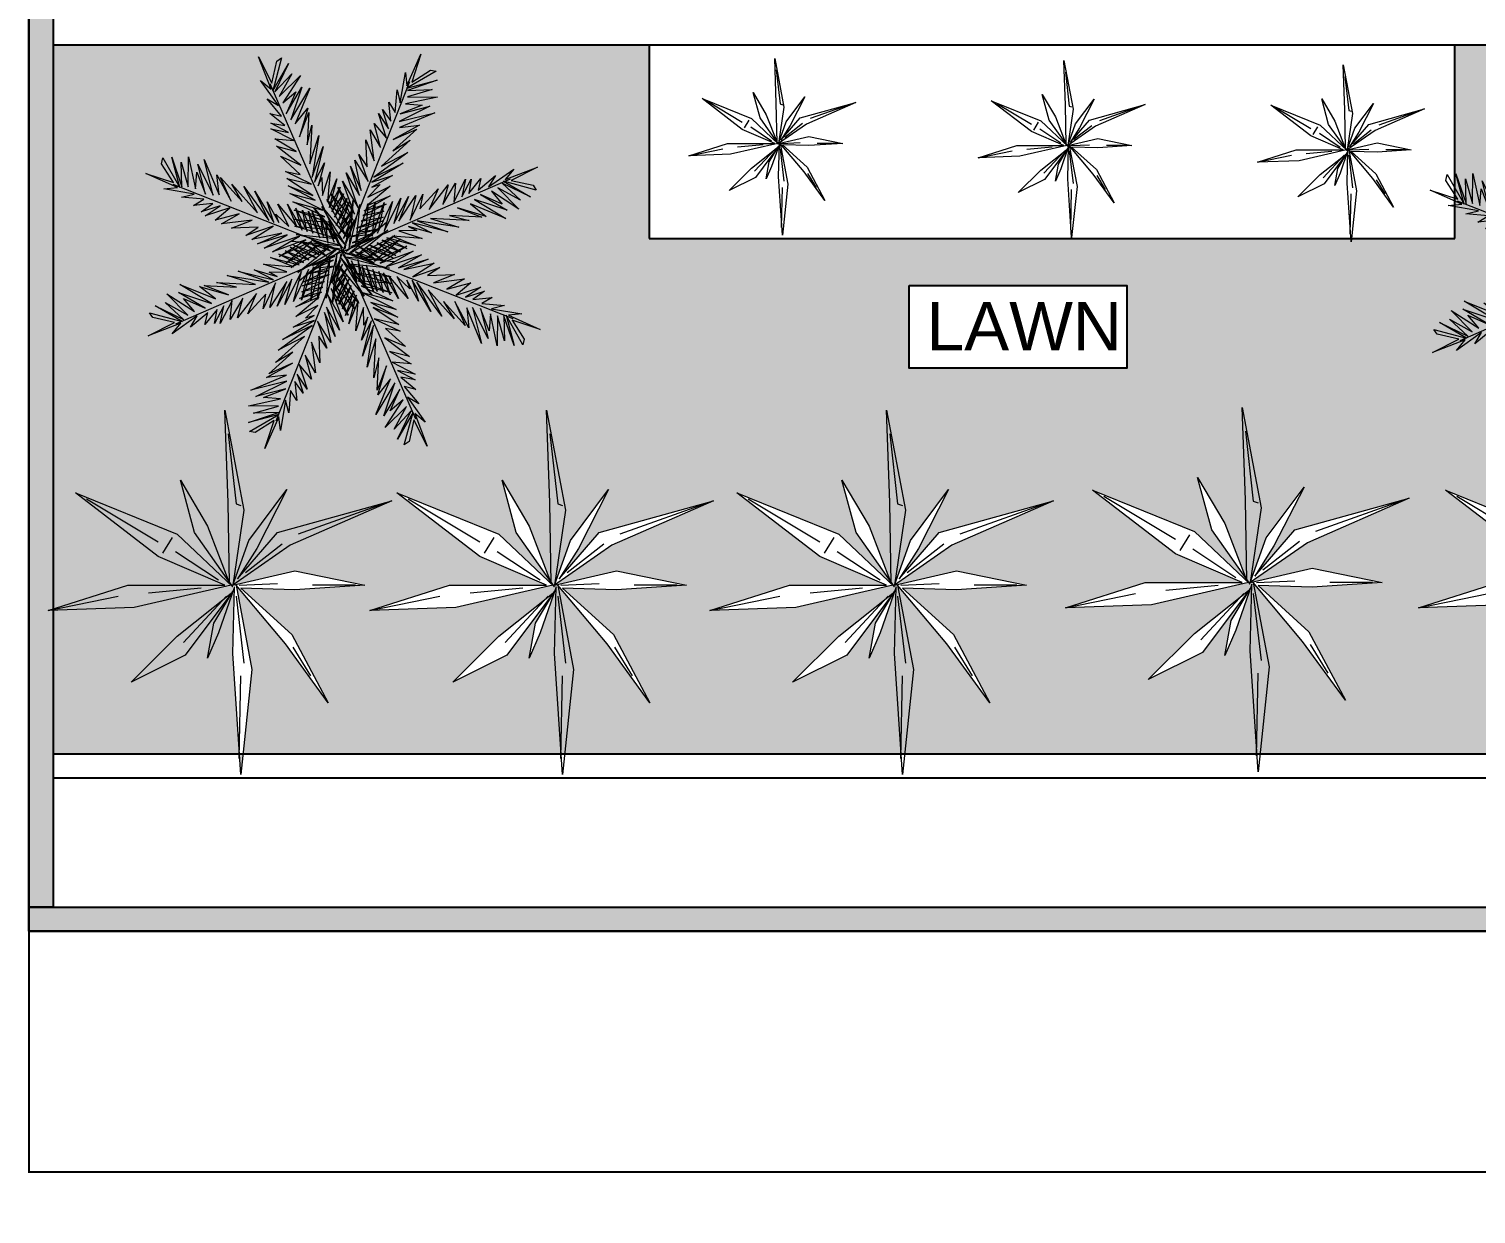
# Model space of a CAD drawing. Header units: inches. Extents: x 154 to 3537458, y 443 to 102045062.
# Drawn here: x 385.6 to 655.1, y 442.8 to 663.5 of the extents above; entities that cross this region are included whole.
import ezdxf

# ---------------------------------------------------------------- set-up
doc = ezdxf.new("R2010")
doc.units = ezdxf.units.IN
for name, color, linetype in [('1.Wall', 7, 'Continuous'), ('5.Hatching', 253, 'Continuous'), ('Lawn Hatch', 35, 'Continuous')]:
    doc.layers.add(name, color=color, linetype=linetype)
doc.layers.add('PLANT', color=94, linetype='Continuous', lineweight=0)
doc.layers.add('Text', color=160, linetype='Continuous', lineweight=20)
doc.styles.get("Standard").update_dxf_attribs({"font": 'arial.ttf'})
doc.dimstyles.get("Standard").update_dxf_attribs({"dimtxt": 12, "dimasz": 0.18, "dimexe": 0.18, "dimexo": 0.0625, "dimgap": 0.09, "dimtad": 0, "dimtih": 1, "dimtoh": 1, "dimdec": 4, "dimzin": 0, "dimdsep": 46, "dimlunit": 4, "dimtxsty": 'Standard', "dimcen": 0.09, "dimadec": 0, "dimazin": 0, "dimtfac": 1, "dimtdec": 4, "dimtofl": 0, "dimtmove": 0, "dimatfit": 3, "dimfxl": 0, "dimtolj": 1, "dimtzin": 0, "dimarcsym": 0})

# ---------------------------------------------------------------- blocks, each defined once
blk = doc.blocks.new('*D31')
at = {"layer": 'Defpoints', "color": 0, "transparency": 16777216}
for p in [(385.63, 495.47), (985.63, 495.47), (985.63, 450.7)]:
    blk.add_point(p, dxfattribs=at)
at = {"layer": 'Text', "color": 0, "lineweight": -2, "transparency": 16777216}
for p, q in [((385.63, 495.4), (385.63, 450.52)), ((985.63, 495.4), (985.63, 450.52)), ((385.81, 450.7), (675.36, 450.7)), ((985.45, 450.7), (695.9, 450.7))]:
    blk.add_line(p, q, dxfattribs=at)
at = {"layer": 'Text', "color": 0, "transparency": 16777216}
for points in [[(385.81, 450.73), (385.81, 450.67), (385.63, 450.7)], [(985.45, 450.73), (985.45, 450.67), (985.63, 450.7)]]:
    blk.add_solid(points, dxfattribs=at)
at = {"layer": 'Text', "color": 0, "transparency": 16777216, "insert": (685.63, 450.7), "char_height": 12, "attachment_point": 5}
blk.add_mtext("\\A1;50'", dxfattribs=at)
blk = doc.blocks.new('0Q62D')
at = {"color": 0, "linetype": 'ByBlock'}
for p, q in [((-0.05, 1.11), (0.07, 0.48)), ((-0.03, 0.53), (-0.05, 1.11)), ((-0.03, 0.96), (0.02, 0.52)), ((-0.33, 0.67), (-0.16, 0.38)), ((-0.24, 0.34), (-0.33, 0.67)), ((-0.99, 0.59), (-0.35, 0.33)), ((-0.47, 0.19), (-0.99, 0.59)), ((-0.47, 0.28), (-0.92, 0.55)), ((0.1, 0.29), (0.34, 0.61)), ((0.34, 0.61), (0.15, 0.24)), ((-0.02, 0.02), (-0.03, 0.53)), ((0.07, 0.48), (0, 0.01)), ((0.02, 0.52), (0.05, 0.51)), ((0.28, 0.34), (1, 0.54)), ((1, 0.54), (0.36, 0.26)), ((1, 0.54), (0.41, 0.33)), ((-0.16, 0.38), (-0.02, 0.02)), ((-0.44, 0.21), (-0.38, 0.31)), ((-0.35, 0.33), (0, 0)), ((0, 0), (-0.24, 0.34)), ((0, 0.01), (0.1, 0.29)), ((0.03, 0.05), (0.28, 0.34)), ((-0.05, 0.01), (-0.47, 0.19)), ((-0.09, 0.04), (-0.36, 0.22)), ((0.36, 0.26), (0, 0.01)), ((0.15, 0.24), (0.03, 0.05)), ((0.08, 0.09), (0.31, 0.27)), ((0, 0.01), (0.39, 0.1)), ((0.39, 0.1), (0.83, 0.01)), ((-1.16, -0.15), (-0.66, 0.01)), ((-0.66, 0.01), (-0.05, 0.01)), ((-0.01, 0.01), (-0.62, -0.13)), ((0.01, 0), (-0.09, -0.29)), ((0, -0.42), (0.01, 0)), ((0.02, 0.01), (0.12, -0.52)), ((0.33, -0.36), (0.02, 0.01)), ((0.04, 0.01), (0.28, 0.02)), ((0.83, 0.01), (0.39, -0.02)), ((0.77, 0.01), (0.5, 0.01)), ((-1.16, -0.15), (-0.72, -0.06)), ((-0.2, -0.01), (-0.53, -0.04)), ((-0.35, -0.31), (-0.01, -0.04)), ((-0.04, -0.06), (-0.31, -0.35)), ((0, -0.03), (-0.3, -0.43)), ((-0.12, -0.23), (0, -0.03)), ((0.02, -0.06), (0.07, -0.48)), ((0.05, -0.01), (0.37, -0.3)), ((0.39, -0.02), (0.05, -0.01)), ((-0.62, -0.13), (-1.16, -0.15)), ((-0.16, -0.45), (-0.12, -0.23)), ((-0.64, -0.6), (-0.35, -0.31)), ((-0.09, -0.29), (-0.16, -0.45)), ((0.6, -0.73), (0.33, -0.36)), ((0.37, -0.3), (0.6, -0.73)), ((-0.3, -0.43), (-0.64, -0.6)), ((0.05, -1.18), (0, -0.42)), ((0.49, -0.56), (0.38, -0.38)), ((0.12, -0.52), (0.05, -1.18)), ((0.04, -1.08), (0.05, -0.56))]:
    blk.add_line(p, q, dxfattribs=at)
blk = doc.blocks.new('KANGI')
at = {"layer": 'PLANT'}
for q in [(167.87, -13.72), (186.16, -13.41), (199.32, -26.13), (155.15, -26.88), (155.46, -45.17), (168.62, -57.89), (199.63, -44.42), (186.91, -57.58)]:
    blk.add_line((177.39, -35.65), q, dxfattribs=at)
for points in [[(177.09, -35.36), (170.69, -34.3), (177.14, -34.88), (171.27, -33.45), (176.51, -33.98), (171.11, -32.34), (175.66, -32.77), (170.95, -31.44), (175.39, -31.81), (171, -30.23), (175.02, -31.13), (170.85, -29.17), (174.76, -30.23), (170.42, -28.06), (173.75, -28.96), (170.21, -27.05), (173.44, -28.32), (170.05, -26.1), (173.28, -26.84), (169.89, -25.2), (171.8, -25.57), (169.21, -23.19), (171.9, -24.35), (168.68, -21.87), (171.27, -22.55), (168.47, -20.91), (170.95, -21.13), (167.94, -19.59), (170.26, -20.07), (167.94, -18.85), (169.79, -19.17), (167.83, -17.58), (169.36, -17.95), (167.46, -15.68), (168.94, -16.57), (166.61, -13.29), (167.99, -14.41), (166.35, -10.17), (168.1, -13.61), (168.73, -10.75), (169.36, -10.33), (168.2, -14.62), (170.26, -11.07), (168.47, -14.78), (170.69, -12.39), (169.05, -15.36), (171.85, -12.61), (169.52, -16.2), (171.22, -14.78), (169.95, -17.63), (172.01, -14.14), (170.58, -18.43), (173.07, -14.3), (171.16, -18.96), (172.8, -16.89), (171.69, -20.65), (172.91, -17.47), (172.7, -21.71), (173.33, -19.11), (173.07, -24.19), (174.23, -20.49), (173.38, -25.94), (174.81, -21.92), (173.65, -26.58), (174.97, -24.04), (174.13, -27.05), (174.65, -25.99), (174.71, -28.32), (175.71, -25.25), (175.39, -29.17), (176.61, -26.15), (175.61, -29.91), (177.03, -27.26), (175.92, -30.49), (177.46, -28.11), (176.29, -31.18), (177.93, -28.74), (176.51, -32.24), (178.25, -29.12), (176.98, -32.5), (178.57, -30.33), (176.77, -33.51), (178.41, -31.44), (177.46, -33.98), (178.89, -31.55), (177.67, -34.51)], [(177.38, -35.23), (173.6, -29.96), (177.76, -34.93), (174.61, -29.77), (177.94, -33.85), (175.29, -28.87), (178.21, -32.39), (175.81, -28.12), (178.69, -31.53), (176.71, -27.3), (178.92, -30.78), (177.35, -26.44), (179.37, -29.96), (177.83, -25.35), (179.55, -28.35), (178.39, -24.49), (179.78, -27.67), (178.96, -23.71), (180.71, -26.51), (179.48, -22.96), (180.56, -24.57), (180.41, -21.05), (181.5, -23.78), (180.98, -19.74), (182.32, -22.06), (181.5, -18.92), (183.11, -20.83), (182.06, -17.61), (183.37, -19.59), (182.58, -17.09), (183.67, -18.62), (183.41, -16.11), (184.23, -17.46), (184.49, -14.5), (184.9, -16.19), (185.58, -12.22), (185.77, -13.98), (187.6, -9.83), (186.4, -13.49), (188.87, -11.92), (189.62, -12.07), (185.77, -14.28), (189.73, -13.23), (185.84, -14.58), (189.09, -14.47), (185.84, -15.4), (189.77, -15.44), (185.58, -16.34), (187.78, -16.52), (184.87, -17.65), (188.79, -16.64), (184.75, -18.66), (189.43, -17.5), (184.79, -19.44), (187.41, -19.14), (183.97, -21.01), (187.07, -19.63), (183.93, -22.47), (186.21, -21.09), (182.43, -24.49), (185.88, -22.7), (181.42, -25.95), (185.28, -24.12), (181.16, -26.59), (183.89, -25.73), (181.16, -27.26), (182.28, -26.89), (180.67, -28.57), (183.56, -27.11), (180.56, -29.66), (183.56, -28.38), (180.19, -30.33), (183.07, -29.47), (180, -30.96), (182.77, -30.37), (179.78, -31.71), (182.66, -31.15), (179.18, -32.61), (182.62, -31.64), (179.33, -33.13), (181.98, -32.72), (178.47, -33.7), (181.09, -33.4), (178.62, -34.52), (181.35, -33.81), (178.39, -35.04)], [(176.97, -35.66), (171.7, -39.44), (176.67, -35.28), (171.51, -38.43), (175.59, -35.1), (170.61, -37.75), (174.13, -34.83), (169.86, -37.23), (173.27, -34.35), (169.04, -36.33), (172.52, -34.12), (168.18, -35.69), (171.7, -33.67), (167.09, -35.21), (170.09, -33.49), (166.23, -34.65), (169.41, -33.26), (165.45, -34.09), (168.25, -32.33), (164.7, -33.56), (166.31, -32.48), (162.79, -32.63), (165.52, -31.54), (161.48, -32.06), (163.8, -30.72), (160.66, -31.54), (162.57, -29.93), (159.35, -30.98), (161.33, -29.67), (158.83, -30.46), (160.36, -29.37), (157.85, -29.63), (159.2, -28.81), (156.24, -28.55), (157.93, -28.14), (153.96, -27.46), (155.72, -27.28), (151.57, -25.44), (155.23, -26.64), (153.66, -24.17), (153.81, -23.42), (156.02, -27.28), (154.97, -23.31), (156.32, -27.2), (156.21, -23.95), (157.14, -27.2), (157.18, -23.27), (158.08, -27.46), (158.26, -25.26), (159.39, -28.17), (158.38, -24.25), (160.4, -28.29), (159.24, -23.61), (161.18, -28.25), (160.88, -25.63), (162.75, -29.07), (161.37, -25.97), (164.21, -29.11), (162.83, -26.83), (166.23, -30.61), (164.44, -27.16), (167.69, -31.62), (165.86, -27.76), (168.33, -31.88), (167.47, -29.15), (169, -31.88), (168.63, -30.76), (170.31, -32.37), (168.85, -29.48), (171.4, -32.48), (170.12, -29.48), (172.07, -32.85), (171.21, -29.97), (172.71, -33.04), (172.11, -30.27), (173.45, -33.26), (172.89, -30.38), (174.35, -33.86), (173.38, -30.42), (174.87, -33.71), (174.46, -31.06), (175.44, -34.57), (175.14, -31.95), (176.26, -34.42), (175.55, -31.69), (176.78, -34.65)], [(177.68, -35.35), (178.74, -28.95), (178.16, -35.4), (179.59, -29.53), (179.06, -34.77), (180.7, -29.37), (180.27, -33.92), (181.6, -29.21), (181.23, -33.65), (182.81, -29.26), (181.91, -33.28), (183.87, -29.11), (182.81, -33.02), (184.98, -28.68), (184.08, -32.01), (185.99, -28.47), (184.72, -31.7), (186.94, -28.31), (186.2, -31.54), (187.84, -28.15), (187.47, -30.06), (189.85, -27.47), (188.69, -30.16), (191.17, -26.94), (190.49, -29.53), (192.13, -26.73), (191.91, -29.21), (193.45, -26.2), (192.97, -28.52), (194.19, -26.2), (193.87, -28.05), (195.46, -26.09), (195.09, -27.62), (197.36, -25.72), (196.47, -27.2), (199.75, -24.87), (198.63, -26.25), (202.87, -24.61), (199.43, -26.36), (202.29, -26.99), (202.71, -27.62), (198.42, -26.46), (201.97, -28.52), (198.26, -26.73), (200.65, -28.95), (197.68, -27.31), (200.43, -30.11), (196.84, -27.78), (198.26, -29.48), (195.41, -28.21), (198.9, -30.27), (194.61, -28.84), (198.74, -31.33), (194.08, -29.42), (196.15, -31.06), (192.39, -29.95), (195.57, -31.17), (191.33, -30.96), (193.93, -31.59), (188.85, -31.33), (192.55, -32.49), (187.1, -31.64), (191.12, -33.07), (186.46, -31.91), (189, -33.23), (185.99, -32.39), (187.05, -32.91), (184.72, -32.97), (187.79, -33.97), (183.87, -33.65), (186.89, -34.87), (183.13, -33.87), (185.78, -35.29), (182.55, -34.18), (184.93, -35.72), (181.86, -34.55), (184.3, -36.19), (180.8, -34.77), (183.92, -36.51), (180.54, -35.24), (182.71, -36.83), (179.53, -35.03), (181.6, -36.67), (179.06, -35.72), (181.49, -37.15), (178.53, -35.93)], [(177.81, -35.64), (183.08, -31.86), (178.11, -36.02), (183.27, -32.87), (179.19, -36.2), (184.17, -33.55), (180.65, -36.47), (184.92, -34.07), (181.51, -36.95), (185.74, -34.97), (182.26, -37.18), (186.6, -35.61), (183.09, -37.63), (187.69, -36.09), (184.69, -37.81), (188.55, -36.65), (185.37, -38.04), (189.33, -37.21), (186.53, -38.97), (190.08, -37.74), (188.47, -38.82), (191.99, -38.67), (189.26, -39.76), (193.3, -39.24), (190.98, -40.58), (194.12, -39.76), (192.21, -41.37), (195.43, -40.32), (193.45, -41.63), (195.95, -40.84), (194.42, -41.93), (196.93, -41.67), (195.58, -42.49), (198.54, -42.75), (196.85, -43.16), (200.82, -43.84), (199.06, -44.02), (203.21, -45.86), (199.55, -44.66), (201.12, -47.13), (200.97, -47.88), (198.76, -44.02), (199.81, -47.99), (198.46, -44.1), (198.57, -47.35), (197.64, -44.1), (197.6, -48.03), (196.7, -43.84), (196.52, -46.04), (195.39, -43.13), (196.4, -47.05), (194.38, -43.01), (195.54, -47.69), (193.6, -43.05), (193.9, -45.67), (192.03, -42.23), (193.41, -45.33), (190.57, -42.19), (191.95, -44.47), (188.55, -40.69), (190.34, -44.14), (187.09, -39.68), (188.92, -43.54), (186.45, -39.42), (187.31, -42.15), (185.78, -39.42), (186.15, -40.54), (184.47, -38.93), (185.93, -41.82), (183.38, -38.82), (184.66, -41.82), (182.71, -38.45), (183.57, -41.33), (182.08, -38.26), (182.67, -41.03), (181.33, -38.04), (181.89, -40.92), (180.43, -37.44), (181.4, -40.88), (179.91, -37.59), (180.32, -40.24), (179.34, -36.73), (179.64, -39.35), (178.52, -36.88), (179.23, -39.61), (178, -36.65)], [(177.1, -35.95), (176.04, -42.35), (176.62, -35.9), (175.19, -41.77), (175.72, -36.53), (174.08, -41.93), (174.51, -37.38), (173.18, -42.09), (173.55, -37.65), (171.97, -42.04), (172.87, -38.02), (170.91, -42.19), (171.97, -38.28), (169.8, -42.62), (170.7, -39.29), (168.79, -42.83), (170.06, -39.6), (167.84, -42.99), (168.58, -39.76), (166.94, -43.15), (167.31, -41.24), (164.93, -43.83), (166.09, -41.14), (163.61, -44.36), (164.29, -41.77), (162.65, -44.57), (162.87, -42.09), (161.33, -45.1), (161.81, -42.78), (160.59, -45.1), (160.91, -43.25), (159.32, -45.21), (159.69, -43.68), (157.42, -45.58), (158.32, -44.1), (155.03, -46.43), (156.15, -45.05), (151.91, -46.69), (155.35, -44.94), (152.49, -44.31), (152.07, -43.68), (156.36, -44.84), (152.81, -42.78), (156.52, -44.57), (154.14, -42.35), (157.1, -43.99), (154.35, -41.19), (157.94, -43.52), (156.52, -41.82), (159.37, -43.09), (155.88, -41.03), (160.17, -42.46), (156.04, -39.97), (160.7, -41.88), (158.63, -40.24), (162.39, -41.35), (159.21, -40.13), (163.45, -40.34), (160.85, -39.71), (165.93, -39.97), (162.23, -38.81), (167.68, -39.66), (163.66, -38.23), (168.32, -39.39), (165.78, -38.07), (168.79, -38.92), (167.73, -38.39), (170.06, -38.33), (166.99, -37.33), (170.91, -37.65), (167.89, -36.43), (171.65, -37.43), (169, -36.01), (172.23, -37.12), (169.85, -35.58), (172.92, -36.75), (170.49, -35.11), (173.98, -36.53), (170.86, -34.79), (174.24, -36.06), (172.07, -34.47), (175.25, -36.27), (173.18, -34.63), (175.72, -35.58), (173.29, -34.15), (176.25, -35.37)], [(177.69, -35.94), (184.09, -37), (177.64, -36.42), (183.51, -37.85), (178.28, -37.32), (183.67, -38.96), (179.12, -38.53), (183.83, -39.86), (179.39, -39.49), (183.78, -41.07), (179.76, -40.17), (183.93, -42.13), (180.02, -41.07), (184.36, -43.24), (181.03, -42.34), (184.57, -44.25), (181.34, -42.98), (184.73, -45.2), (181.5, -44.46), (184.89, -46.1), (182.98, -45.73), (185.57, -48.11), (182.88, -46.95), (186.1, -49.43), (183.51, -48.75), (186.31, -50.39), (183.83, -50.17), (186.84, -51.71), (184.52, -51.23), (186.84, -52.45), (184.99, -52.13), (186.95, -53.72), (185.42, -53.35), (187.32, -55.62), (185.84, -54.73), (188.17, -58.01), (186.79, -56.89), (188.43, -61.13), (186.68, -57.69), (186.05, -60.55), (185.42, -60.97), (186.58, -56.68), (184.52, -60.23), (186.31, -56.52), (184.09, -58.91), (185.73, -55.94), (182.93, -58.69), (185.26, -55.1), (183.56, -56.52), (184.83, -53.67), (182.77, -57.16), (184.2, -52.87), (181.71, -57), (183.62, -52.34), (181.98, -54.41), (183.09, -50.65), (181.87, -53.83), (182.08, -49.59), (181.45, -52.19), (181.71, -47.11), (180.55, -50.81), (181.4, -45.36), (179.97, -49.38), (181.13, -44.72), (179.81, -47.26), (180.66, -44.25), (180.13, -45.31), (180.07, -42.98), (179.07, -46.05), (179.39, -42.13), (178.17, -45.15), (179.17, -41.39), (177.75, -44.04), (178.86, -40.81), (177.32, -43.19), (178.49, -40.12), (176.85, -42.56), (178.28, -39.06), (176.53, -42.18), (177.8, -38.8), (176.21, -40.97), (178.01, -37.79), (176.37, -39.86), (177.32, -37.32), (175.89, -39.75), (177.11, -36.79)], [(177.4, -36.07), (181.18, -41.34), (177.02, -36.37), (180.17, -41.53), (176.84, -37.45), (179.49, -42.43), (176.58, -38.91), (178.97, -43.18), (176.09, -39.77), (178.07, -44), (175.86, -40.52), (177.43, -44.86), (175.42, -41.34), (176.95, -45.95), (175.23, -42.95), (176.39, -46.81), (175, -43.63), (175.83, -47.59), (174.07, -44.79), (175.3, -48.34), (174.22, -46.73), (174.37, -50.25), (173.28, -47.52), (173.8, -51.56), (172.46, -49.24), (173.28, -52.38), (171.67, -50.47), (172.72, -53.69), (171.41, -51.71), (172.2, -54.21), (171.11, -52.68), (171.37, -55.19), (170.55, -53.84), (170.29, -56.8), (169.88, -55.11), (169.2, -59.08), (169.02, -57.32), (167.18, -61.47), (168.38, -57.81), (165.91, -59.38), (165.16, -59.23), (169.02, -57.02), (165.05, -58.07), (168.94, -56.72), (165.69, -56.83), (168.94, -55.9), (165.01, -55.86), (169.2, -54.96), (167, -54.78), (169.91, -53.65), (165.99, -54.66), (170.03, -52.64), (165.35, -53.8), (169.99, -51.86), (167.37, -52.16), (170.81, -50.29), (167.71, -51.67), (170.85, -48.83), (168.57, -50.21), (172.35, -46.81), (168.9, -48.6), (173.36, -45.35), (169.5, -47.18), (173.62, -44.71), (170.89, -45.57), (173.62, -44.04), (172.5, -44.41), (174.11, -42.73), (171.22, -44.19), (174.22, -41.64), (171.23, -42.92), (174.59, -40.97), (171.71, -41.83), (174.78, -40.34), (172.01, -40.93), (175, -39.59), (172.12, -40.15), (175.6, -38.69), (172.16, -39.66), (175.45, -38.17), (172.8, -38.58), (176.31, -37.6), (173.69, -37.9), (176.16, -36.78), (173.43, -37.49), (176.39, -36.26)]]:
    blk.add_lwpolyline(points, dxfattribs=at)

msp = doc.modelspace()

# ---------------------------------------------------------------- hatches: boundary and pattern name
at = {"layer": '5.Hatching'}
h = msp.add_hatch(color=256, dxfattribs=at)
h.dxf.hatch_style = 1
h.paths.add_polyline_path([(976.62948, 499.9657), (385.62948, 499.9657), (385.62948, 495.4657), (976.62948, 495.4657)])
h.paths.add_polyline_path([(985.62948, 1570.9657), (981.12948, 1570.9657), (981.12948, 849.4657), (985.62948, 849.4657)])
h.paths.add_polyline_path([(985.61631, 1575.4657), (390.12948, 1575.4657), (390.12948, 1570.9657), (985.61631, 1570.9657)])
h.paths.add_polyline_path([(390.12948, 1575.4657), (385.62948, 1575.4657), (385.62948, 499.9657), (390.12948, 499.9657)])
at = {"layer": 'Lawn Hatch'}
h = msp.add_hatch(dxfattribs=at)
h.set_pattern_fill('AR-SAND', color=256, scale=0.09)
h.paths.add_polyline_path([(423.89212, 559.62867), (423.59587, 547.18653), (424.82751, 528.4657), (425.47943, 528.4657), (425.07708, 524.67217), (424.82751, 528.4657), (390.12948, 528.4657), (390.12948, 499.9657), (385.62948, 499.9657), (385.62948, 1575.4657), (390.12948, 1575.4657), (390.12948, 555.47229), (404.04393, 559.92492), (422.11467, 559.92492), (409.67252, 565.25726), (394.26796, 577.10693), (413.22742, 569.40465), (423.00407, 560.18666), (423.00339, 560.22116), (422.78961, 560.77088), (416.48608, 569.70089), (413.8199, 579.47686), (418.85601, 570.88585), (422.78961, 560.77088), (422.99841, 560.47508), (422.70715, 575.32948), (422.11467, 592.51149), (425.66956, 573.84827), (423.59587, 559.92492), (426.55829, 568.21968), (433.66809, 577.69941), (428.0395, 566.73847), (424.4846, 561.10988), (431.89064, 569.70089), (453.22003, 575.62572), (434.26057, 567.33096), (423.45555, 559.82747), (423.79489, 559.34673)])
h = msp.add_hatch(dxfattribs=at)
h.set_pattern_fill('AR-SAND', color=256, scale=0.09)
h.paths.add_polyline_path([(715.60859, 660.4657), (691.62948, 660.4657), (651.12948, 660.4657), (651.12948, 624.4657), (501.12948, 624.4657), (501.12948, 660.4657), (390.12948, 660.4657), (390.12948, 555.47229), (404.04393, 559.92492), (422.11467, 559.92492), (409.67252, 565.25726), (394.26796, 577.10693), (413.22742, 569.40465), (423.00407, 560.18666), (423.00339, 560.22116), (422.78961, 560.77088), (416.48608, 569.70089), (413.8199, 579.47686), (418.85601, 570.88585), (422.78961, 560.77088), (422.99841, 560.47508), (422.70715, 575.32948), (422.11467, 592.51149), (425.66956, 573.84827), (423.59587, 559.92492), (426.55829, 568.21968), (433.66809, 577.69941), (428.0395, 566.73847), (424.4846, 561.10988), (431.89064, 569.70089), (453.22003, 575.62572), (434.26057, 567.33096), (423.59587, 559.92492), (435.1493, 562.59109), (448.18393, 559.92492), (435.1493, 559.03619), (425.07708, 559.33243), (434.55681, 550.74143), (441.37037, 538.00304), (433.37185, 548.96398), (424.18836, 559.92492), (427.15077, 544.22411), (425.47943, 528.4657), (484.68877, 528.4657), (484.69571, 528.8266), (483.48782, 547.18653), (483.78406, 559.62867), (483.46891, 558.71474), (483.48782, 558.73995), (483.4638, 558.69992), (480.82164, 551.03767), (478.74795, 546.2978), (479.93292, 552.81512), (483.4638, 558.69992), (483.46891, 558.71474), (474.60057, 546.89029), (464.52836, 541.85418), (473.11936, 550.44518), (483.37471, 558.58914), (483.46891, 558.71474), (483.78406, 559.62867), (483.48782, 547.18653), (484.71945, 528.4657), (547.98924, 528.4657), (547.99618, 528.8266), (546.78829, 547.18653), (547.08454, 559.62867), (546.76939, 558.71474), (546.78829, 558.73995), (546.76427, 558.69992), (544.12212, 551.03767), (542.04843, 546.2978), (543.2334, 552.81512), (546.76427, 558.69992), (546.76939, 558.71474), (537.90105, 546.89029), (527.82883, 541.85418), (536.41984, 550.44518), (546.67518, 558.58914), (546.76939, 558.71474), (547.08454, 559.62867), (546.78829, 547.18653), (548.01993, 528.4657), (614.20188, 528.4657), (614.21817, 529.31312), (613.01028, 547.67305), (613.30653, 560.1152), (612.99138, 559.20126), (613.01028, 559.22647), (612.98627, 559.18644), (610.34411, 551.52419), (608.27042, 546.78432), (609.45539, 553.30164), (612.98627, 559.18644), (612.99138, 559.20126), (604.12304, 547.37681), (594.05082, 542.3407), (602.64183, 550.93171), (612.89717, 559.07566), (612.99138, 559.20126), (613.30653, 560.1152), (613.01028, 547.67305), (614.27393, 528.4657), (679.93685, 528.4657), (679.95314, 529.31312), (678.74525, 547.67305), (679.04149, 560.1152), (678.72634, 559.20126), (678.74525, 559.22647), (678.72123, 559.18644), (676.07908, 551.52419), (674.00539, 546.78432), (675.19035, 553.30164), (678.72123, 559.18644), (678.72634, 559.20126), (669.858, 547.37681), (659.78579, 542.3407), (668.3768, 550.93171), (678.63214, 559.07566), (678.72634, 559.20126), (679.04149, 560.1152), (678.74525, 547.67305), (680.00889, 528.4657), (715.60859, 528.4657)])
h.paths.add_polyline_path([(615.08398, 574.33479), (613.01028, 560.41144), (615.9727, 568.7062), (623.0825, 578.18593), (617.45391, 567.22499), (613.89901, 561.5964), (621.30505, 570.18741), (642.63444, 576.11224), (623.67498, 567.81748), (613.01028, 560.41144), (624.56371, 563.07761), (637.59834, 560.41144), (624.56371, 559.52271), (614.49149, 559.81895), (623.97122, 551.22795), (630.78478, 538.48956), (622.78626, 549.4505), (613.50677, 560.52601), (613.01028, 560.41144), (615.08398, 574.33479), (611.52908, 592.99801), (612.12156, 575.816), (612.41282, 560.9616), (613.01028, 560.1152), (612.6996, 560.40812), (594.64331, 556.26405), (578.64626, 555.67157), (593.45834, 560.41144), (611.52908, 560.41144), (599.08693, 565.74379), (583.68237, 577.59345), (602.64183, 569.89117), (612.41848, 560.67318), (612.4178, 560.70768), (612.20402, 561.2574), (605.90049, 570.18741), (603.23431, 579.96338), (608.27042, 571.37238), (612.20402, 561.2574), (612.41282, 560.9616), (612.12156, 575.816), (611.52908, 592.99801)], flags=16)
h.paths.add_polyline_path([(684.24448, 627.69471), (685.39646, 625.87855), (684.50508, 628.34159), (684.45011, 628.24327)], flags=16)
h.paths.add_polyline_path([(682.20797, 610.20603), (681.597, 611.16927), (681.52414, 610.72863), (681.94737, 609.55915), (682.00234, 609.65746)], flags=16)
h.paths.add_polyline_path([(649.41734, 577.59345), (668.3768, 569.89117), (678.15345, 560.67318), (678.15277, 560.70768), (677.93899, 561.2574), (671.63545, 570.18741), (668.96928, 579.96338), (674.00539, 571.37238), (677.93899, 561.2574), (678.14779, 560.9616), (677.85653, 575.816), (677.26404, 592.99801), (680.81894, 574.33479), (678.74525, 560.41144), (681.70767, 568.7062), (688.81747, 578.18593), (683.18888, 567.22499), (679.63398, 561.5964), (687.04002, 570.18741), (708.36941, 576.11224), (689.40995, 567.81748), (678.74525, 560.41144), (690.29867, 563.07761), (703.3333, 560.41144), (690.29867, 559.52271), (680.22646, 559.81895), (689.70619, 551.22795), (696.51975, 538.48956), (688.52122, 549.4505), (679.24174, 560.52601), (678.74525, 560.41144), (680.81894, 574.33479), (677.26404, 592.99801), (677.85653, 575.816), (678.14779, 560.9616), (678.74525, 560.1152), (678.43457, 560.40812), (660.37827, 556.26405), (644.38123, 555.67157), (659.19331, 560.41144), (677.26404, 560.41144), (664.8219, 565.74379)], flags=16)
h.paths.add_polyline_path([(590.05867, 600.33067), (549.52683, 600.33067), (549.52683, 615.67262), (590.05867, 615.67262)], flags=16)
h.paths.add_polyline_path([(576.41245, 575.62572), (557.45299, 567.33096), (546.78829, 559.92492), (558.34172, 562.59109), (571.37635, 559.92492), (558.34172, 559.03619), (548.2695, 559.33243), (557.74923, 550.74143), (564.56279, 538.00304), (556.56427, 548.96398), (547.28478, 560.03949), (546.78829, 559.92492), (548.86199, 573.84827), (545.30709, 592.51149), (545.89957, 575.32948), (546.19083, 560.47508), (546.78829, 559.62867), (546.47761, 559.9216), (528.42132, 555.77753), (512.42427, 555.18505), (527.23635, 559.92492), (545.30709, 559.92492), (532.86494, 565.25726), (517.46038, 577.10693), (536.41984, 569.40465), (546.19649, 560.18666), (546.19581, 560.22116), (545.98203, 560.77088), (539.6785, 569.70089), (537.01232, 579.47686), (542.04843, 570.88585), (545.98203, 560.77088), (546.19083, 560.47508), (545.89957, 575.32948), (545.30709, 592.51149), (548.86199, 573.84827), (546.78829, 559.92492), (549.75071, 568.21968), (556.86051, 577.69941), (551.23192, 566.73847), (547.67702, 561.10988), (555.08306, 569.70089)], flags=16)
h.paths.add_polyline_path([(513.11197, 575.62572), (494.15251, 567.33096), (483.48782, 559.92492), (495.04124, 562.59109), (508.07587, 559.92492), (495.04124, 559.03619), (484.96902, 559.33243), (494.44875, 550.74143), (501.26231, 538.00304), (493.26379, 548.96398), (483.9843, 560.03949), (483.48782, 559.92492), (485.56151, 573.84827), (482.00661, 592.51149), (482.59909, 575.32948), (482.89035, 560.47508), (483.48782, 559.62867), (483.17714, 559.9216), (465.12084, 555.77753), (449.12379, 555.18505), (463.93587, 559.92492), (482.00661, 559.92492), (469.56446, 565.25726), (454.1599, 577.10693), (473.11936, 569.40465), (482.89601, 560.18666), (482.89533, 560.22116), (482.68155, 560.77088), (476.37802, 569.70089), (473.71184, 579.47686), (478.74795, 570.88585), (482.68155, 560.77088), (482.89035, 560.47508), (482.59909, 575.32948), (482.00661, 592.51149), (485.56151, 573.84827), (483.48782, 559.92492), (486.45023, 568.21968), (493.56003, 577.69941), (487.93144, 566.73847), (484.37654, 561.10988), (491.78258, 569.70089)], flags=16)
h.paths.add_polyline_path([(449.55106, 615.14643), (448.43792, 615.39552), (448.69798, 615.03242), (449.8242, 614.50475), (449.79355, 614.61314)], flags=16)
h.paths.add_polyline_path([(435.34355, 623.06788), (436.30679, 623.67886), (435.86615, 623.75172), (434.69667, 623.32848), (434.79498, 623.27352)], flags=16)
h.paths.add_polyline_path([(450.99109, 627.5128), (450.52144, 625.41401), (451.63277, 627.78594), (451.52438, 627.75529)], flags=16)
h.paths.add_polyline_path([(549.60314, 598.69358), (590.42852, 598.69358), (590.42852, 617.23997), (549.60314, 617.23997)], flags=24)

# ---------------------------------------------------------------- linework, layer by layer
for p, q in [((390.13038, 660.4657), (390.12948, 660.4657)), ((691.62948, 660.4657), (390.13038, 660.4657)), ((501.12948, 660.4657), (501.12948, 624.4657)), ((651.12948, 624.4657), (651.12948, 660.4657)), ((501.12948, 624.4657), (651.12948, 624.4657)), ((715.60859, 528.4657), (390.12948, 528.4657)), ((715.60859, 523.9657), (390.12948, 523.9657))]:
    msp.add_line(p, q)
at = {"layer": '1.Wall'}
for p, q in [((385.62948, 1575.4657), (385.62948, 495.4657)), ((390.12948, 1570.9657), (390.12948, 499.9657)), ((390.12948, 499.9657), (715.60859, 499.9657)), ((385.62948, 495.4657), (985.62948, 495.4657))]:
    msp.add_line(p, q, dxfattribs=at)
msp.add_lwpolyline([(549.52683, 615.67262), (590.05867, 615.67262), (590.05867, 600.33067), (549.52683, 600.33067)], close=True, dxfattribs=at)
at = {"layer": '5.Hatching'}
for points in [[(385.62948, 1575.4657), (390.12948, 1575.4657), (390.12948, 499.9657), (385.62948, 499.9657)], [(385.62948, 499.9657), (976.62948, 499.9657), (976.62948, 495.4657), (385.62948, 495.4657)]]:
    msp.add_lwpolyline(points, close=True, dxfattribs=at)

# ---------------------------------------------------------------- block references
at = {"layer": 'PLANT'}
for name, p, xscale, yscale, zscale in [('KANGI', (191.8251, 672.74674), 1.422078181828851, 1.422078181828851, 1.422078181828851), ('0Q62D', (525.20691, 642.02485), 14.38666975279445, 14.38666975279445, 14.38666975279445), ('0Q62D', (579.05614, 641.62007), 14.38666975279445, 14.38666975279445, 14.38666975279445), ('0Q62D', (631.08309, 640.81102), 14.38666975279445, 14.38666975279445, 14.38666975279445), ('KANGI', (430.96344, 669.64747), 1.422078181828851, 1.422078181828851, 1.422078181828851), ('0Q62D', (613.01028, 560.1152), 29.62415821522031, 29.62415821522031, 29.62415821522031), ('0Q62D', (678.74525, 560.1152), 29.62415821522031, 29.62415821522031, 29.62415821522031), ('0Q62D', (423.59587, 559.62867), 29.62415821522031, 29.62415821522031, 29.62415821522031), ('0Q62D', (483.48782, 559.62867), 29.62415821522031, 29.62415821522031, 29.62415821522031), ('0Q62D', (546.78829, 559.62867), 29.62415821522031, 29.62415821522031, 29.62415821522031)]:
    msp.add_blockref(name, p, dxfattribs=dict(at, xscale=xscale, yscale=yscale, zscale=zscale))

# ---------------------------------------------------------------- texts
at = {"layer": 'Text', "insert": (528.12274, 612.60797), "char_height": 9, "attachment_point": 1}
msp.add_mtext_dynamic_manual_height_columns('\\pi24.65128;LAWN', width=83.6756829, gutter_width=12.5, heights=[0], dxfattribs=at)

# ---------------------------------------------------------------- dimensions: what is measured, and where the dimension line sits
at = {"layer": 'Text'}
dim = msp.add_linear_dim(base=(985.62948, 450.69953), p1=(385.62948, 495.4657), p2=(985.62948, 495.4657), dimstyle='Standard', dxfattribs=at)
dim.commit()
dim.dimension.update_dxf_attribs({"geometry": '*D31', "text_midpoint": (685.62948, 450.69953)})

doc.saveas('drawing.dxf')
